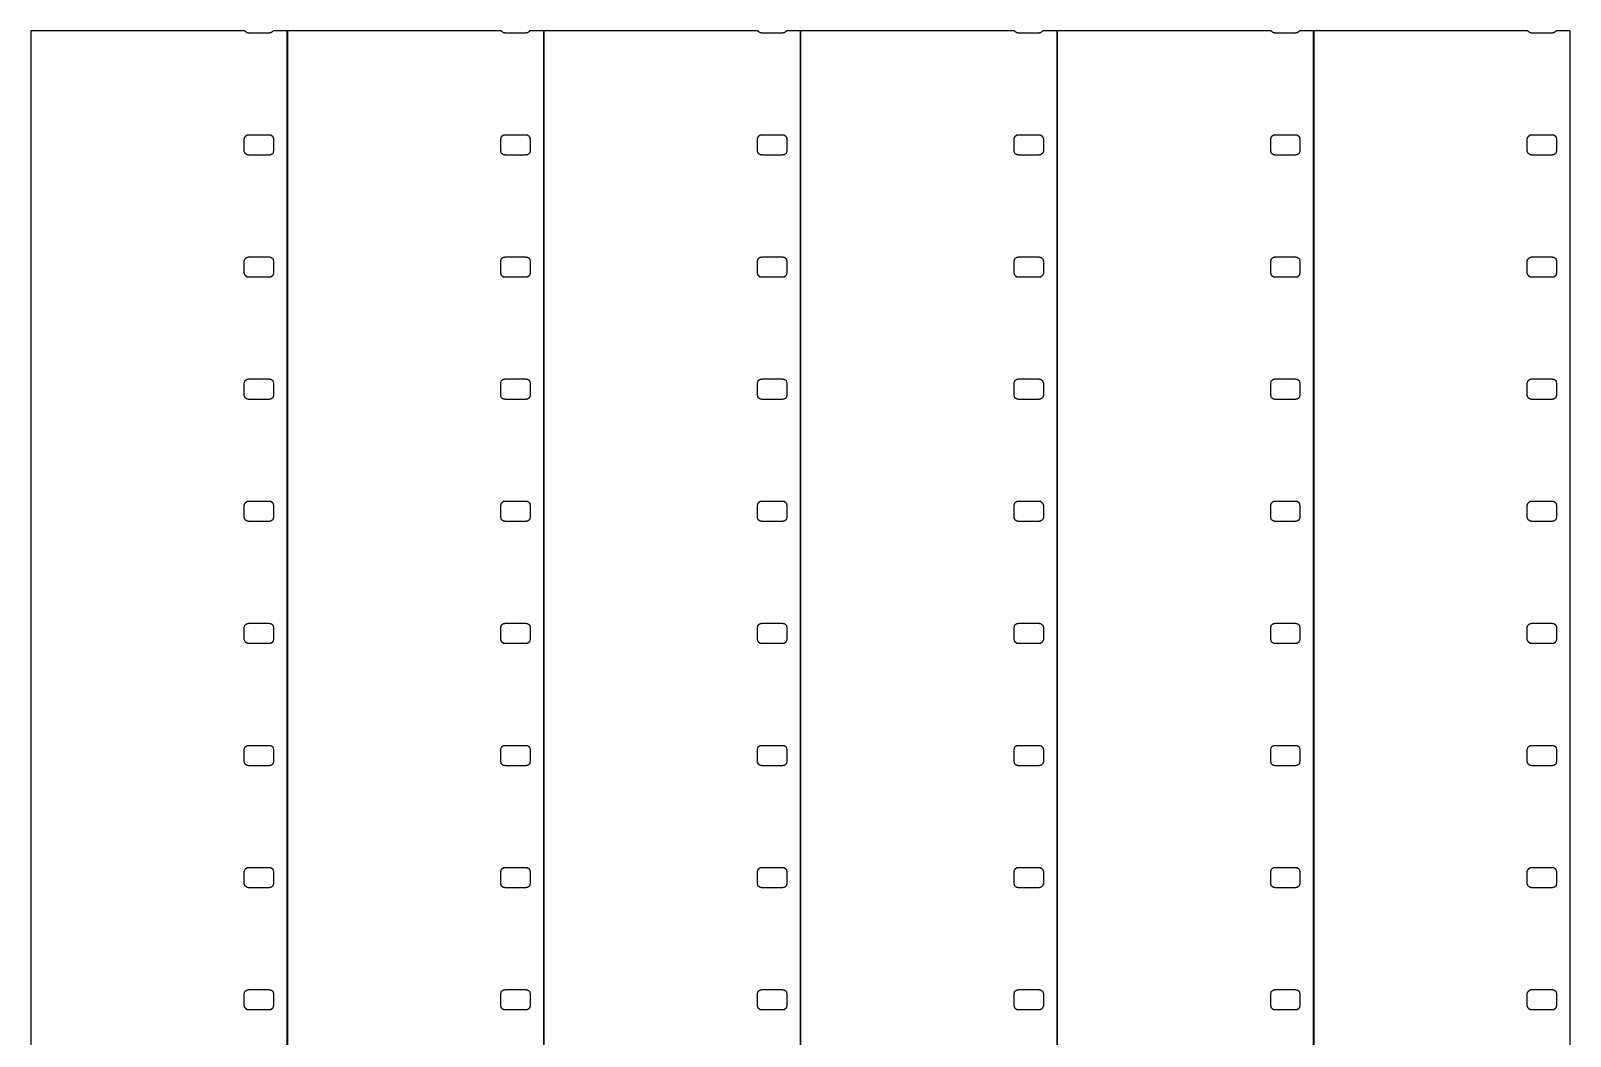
# Model space of a CAD drawing. Header units: metres. Extents: x -8 to 184, y -125 to 125.
# Drawn here: x -8 to 88, y 62.7 to 125.5 of the extents above; entities that cross this region are included whole.
import ezdxf

# ---------------------------------------------------------------- set-up
doc = ezdxf.new("R2010")
doc.units = ezdxf.units.M

msp = doc.modelspace()

# ---------------------------------------------------------------- linework, layer by layer
for p, q in [((5.35674, 125.482), (-8, 125.482)), ((-8, 125.482), (-8, -125.482)), ((5.36874, 125.446), (5.35674, 125.482)), ((5.49374, 125.355), (5.36874, 125.446)), ((5.571, 125.355), (5.49374, 125.355)), ((5.571, 125.342), (5.571, 125.355)), ((6.89999, 125.342), (5.571, 125.342)), ((6.97725, 125.355), (6.89999, 125.355)), ((6.89999, 125.355), (6.89999, 125.342)), ((7.10225, 125.446), (6.97725, 125.355)), ((7.11426, 125.482), (7.10225, 125.446)), ((8, 125.482), (7.11426, 125.482)), ((8, -125.482), (8, 125.482)), ((21.3667, 125.482), (8.00999, 125.482)), ((8.00999, 125.482), (8.00999, -125.482)), ((21.3787, 125.446), (21.3667, 125.482)), ((21.5037, 125.355), (21.3787, 125.446)), ((21.581, 125.355), (21.5037, 125.355)), ((21.581, 125.342), (21.581, 125.355)), ((22.91, 125.342), (21.581, 125.342)), ((22.9872, 125.355), (22.91, 125.355)), ((22.91, 125.355), (22.91, 125.342)), ((23.1122, 125.446), (22.9872, 125.355)), ((23.1243, 125.482), (23.1122, 125.446)), ((24.01, 125.482), (23.1243, 125.482)), ((24.01, -125.482), (24.01, 125.482)), ((37.3767, 125.482), (24.02, 125.482)), ((24.02, 125.482), (24.02, -125.482)), ((37.3887, 125.446), (37.3767, 125.482)), ((37.5137, 125.355), (37.3887, 125.446)), ((37.591, 125.355), (37.5137, 125.355)), ((37.591, 125.342), (37.591, 125.355)), ((38.92, 125.342), (37.591, 125.342)), ((38.9973, 125.355), (38.92, 125.355)), ((38.92, 125.355), (38.92, 125.342)), ((39.1223, 125.446), (38.9973, 125.355)), ((39.1342, 125.482), (39.1223, 125.446)), ((40.02, 125.482), (39.1342, 125.482)), ((40.02, -125.482), (40.02, 125.482)), ((53.3867, 125.482), (40.03, 125.482)), ((40.03, 125.482), (40.03, -125.482)), ((53.3987, 125.446), (53.3867, 125.482)), ((53.5237, 125.355), (53.3987, 125.446)), ((53.601, 125.355), (53.5237, 125.355)), ((53.601, 125.342), (53.601, 125.355)), ((54.93, 125.342), (53.601, 125.342)), ((55.0072, 125.355), (54.93, 125.355)), ((54.93, 125.355), (54.93, 125.342)), ((55.1322, 125.446), (55.0072, 125.355)), ((55.1443, 125.482), (55.1322, 125.446)), ((56.03, 125.482), (55.1443, 125.482)), ((56.03, -125.482), (56.03, 125.482)), ((69.3967, 125.482), (56.04, 125.482)), ((56.04, 125.482), (56.04, -125.482)), ((69.4087, 125.446), (69.3967, 125.482)), ((69.5337, 125.355), (69.4087, 125.446)), ((69.611, 125.355), (69.5337, 125.355)), ((69.611, 125.342), (69.611, 125.355)), ((70.94, 125.342), (69.611, 125.342)), ((71.0172, 125.355), (70.94, 125.355)), ((70.94, 125.355), (70.94, 125.342)), ((71.1422, 125.446), (71.0172, 125.355)), ((71.1543, 125.482), (71.1422, 125.446)), ((72.04, 125.482), (71.1543, 125.482)), ((72.04, -125.482), (72.04, 125.482)), ((85.4067, 125.482), (72.05, 125.482)), ((72.05, 125.482), (72.05, -125.482)), ((85.4187, 125.446), (85.4067, 125.482)), ((85.5437, 125.355), (85.4187, 125.446)), ((85.621, 125.355), (85.5437, 125.355)), ((85.621, 125.342), (85.621, 125.355)), ((86.95, 125.342), (85.621, 125.342)), ((87.0273, 125.355), (86.95, 125.355)), ((86.95, 125.355), (86.95, 125.342)), ((87.1523, 125.446), (87.0273, 125.355)), ((87.1643, 125.482), (87.1523, 125.446)), ((88.05, 125.482), (87.1643, 125.482)), ((88.05, -125.482), (88.05, 125.482)), ((5.321, 118.742), (5.36874, 118.889)), ((5.321, 117.973), (5.321, 118.742)), ((5.36874, 118.889), (5.49374, 118.98)), ((5.49374, 118.98), (5.571, 118.98)), ((5.571, 118.98), (5.571, 118.992)), ((5.571, 118.992), (6.89999, 118.992)), ((6.89999, 118.992), (6.89999, 118.98)), ((6.89999, 118.98), (6.97725, 118.98)), ((6.97725, 118.98), (7.10225, 118.889)), ((7.10225, 118.889), (7.14999, 118.742)), ((7.14999, 118.742), (7.14999, 117.973)), ((21.331, 118.742), (21.3787, 118.889)), ((21.331, 117.973), (21.331, 118.742)), ((21.3787, 118.889), (21.5037, 118.98)), ((21.5037, 118.98), (21.581, 118.98)), ((21.581, 118.98), (21.581, 118.992)), ((21.581, 118.992), (22.91, 118.992)), ((22.91, 118.992), (22.91, 118.98)), ((22.91, 118.98), (22.9872, 118.98)), ((22.9872, 118.98), (23.1122, 118.889)), ((23.1122, 118.889), (23.16, 118.742)), ((23.16, 118.742), (23.16, 117.973)), ((37.341, 118.742), (37.3887, 118.889)), ((37.341, 117.973), (37.341, 118.742)), ((37.3887, 118.889), (37.5137, 118.98)), ((37.5137, 118.98), (37.591, 118.98)), ((37.591, 118.98), (37.591, 118.992)), ((37.591, 118.992), (38.92, 118.992)), ((38.92, 118.992), (38.92, 118.98)), ((38.92, 118.98), (38.9973, 118.98)), ((38.9973, 118.98), (39.1223, 118.889)), ((39.1223, 118.889), (39.17, 118.742)), ((39.17, 118.742), (39.17, 117.973)), ((53.351, 118.742), (53.3987, 118.889)), ((53.351, 117.973), (53.351, 118.742)), ((53.3987, 118.889), (53.5237, 118.98)), ((53.5237, 118.98), (53.601, 118.98)), ((53.601, 118.98), (53.601, 118.992)), ((53.601, 118.992), (54.93, 118.992)), ((54.93, 118.992), (54.93, 118.98)), ((54.93, 118.98), (55.0072, 118.98)), ((55.0072, 118.98), (55.1322, 118.889)), ((55.1322, 118.889), (55.18, 118.742)), ((55.18, 118.742), (55.18, 117.973)), ((69.361, 118.742), (69.4087, 118.889)), ((69.361, 117.973), (69.361, 118.742)), ((69.4087, 118.889), (69.5337, 118.98)), ((69.5337, 118.98), (69.611, 118.98)), ((69.611, 118.98), (69.611, 118.992)), ((69.611, 118.992), (70.94, 118.992)), ((70.94, 118.992), (70.94, 118.98)), ((70.94, 118.98), (71.0172, 118.98)), ((71.0172, 118.98), (71.1422, 118.889)), ((71.1422, 118.889), (71.19, 118.742)), ((71.19, 118.742), (71.19, 117.973)), ((85.371, 118.742), (85.4187, 118.889)), ((85.371, 117.973), (85.371, 118.742)), ((85.4187, 118.889), (85.5437, 118.98)), ((85.5437, 118.98), (85.621, 118.98)), ((85.621, 118.98), (85.621, 118.992)), ((85.621, 118.992), (86.95, 118.992)), ((86.95, 118.992), (86.95, 118.98)), ((86.95, 118.98), (87.0273, 118.98)), ((87.0273, 118.98), (87.1523, 118.889)), ((87.1523, 118.889), (87.2, 118.742)), ((87.2, 118.742), (87.2, 117.973)), ((5.36874, 117.826), (5.321, 117.973)), ((5.49374, 117.735), (5.36874, 117.826)), ((5.571, 117.735), (5.49374, 117.735)), ((5.571, 117.723), (5.571, 117.735)), ((6.89999, 117.723), (5.571, 117.723)), ((6.97725, 117.735), (6.89999, 117.735)), ((6.89999, 117.735), (6.89999, 117.723)), ((7.10225, 117.826), (6.97725, 117.735)), ((7.14999, 117.973), (7.10225, 117.826)), ((21.3787, 117.826), (21.331, 117.973)), ((21.5037, 117.735), (21.3787, 117.826)), ((21.581, 117.735), (21.5037, 117.735)), ((21.581, 117.723), (21.581, 117.735)), ((22.91, 117.723), (21.581, 117.723)), ((22.9872, 117.735), (22.91, 117.735)), ((22.91, 117.735), (22.91, 117.723)), ((23.1122, 117.826), (22.9872, 117.735)), ((23.16, 117.973), (23.1122, 117.826)), ((37.3887, 117.826), (37.341, 117.973)), ((37.5137, 117.735), (37.3887, 117.826)), ((37.591, 117.735), (37.5137, 117.735)), ((37.591, 117.723), (37.591, 117.735)), ((38.92, 117.723), (37.591, 117.723)), ((38.9973, 117.735), (38.92, 117.735)), ((38.92, 117.735), (38.92, 117.723)), ((39.1223, 117.826), (38.9973, 117.735)), ((39.17, 117.973), (39.1223, 117.826)), ((53.3987, 117.826), (53.351, 117.973)), ((53.5237, 117.735), (53.3987, 117.826)), ((53.601, 117.735), (53.5237, 117.735)), ((53.601, 117.723), (53.601, 117.735)), ((54.93, 117.723), (53.601, 117.723)), ((55.0072, 117.735), (54.93, 117.735)), ((54.93, 117.735), (54.93, 117.723)), ((55.1322, 117.826), (55.0072, 117.735)), ((55.18, 117.973), (55.1322, 117.826)), ((69.4087, 117.826), (69.361, 117.973)), ((69.5337, 117.735), (69.4087, 117.826)), ((69.611, 117.735), (69.5337, 117.735)), ((69.611, 117.723), (69.611, 117.735)), ((70.94, 117.723), (69.611, 117.723)), ((71.0172, 117.735), (70.94, 117.735)), ((70.94, 117.735), (70.94, 117.723)), ((71.1422, 117.826), (71.0172, 117.735)), ((71.19, 117.973), (71.1422, 117.826)), ((85.4187, 117.826), (85.371, 117.973)), ((85.5437, 117.735), (85.4187, 117.826)), ((85.621, 117.735), (85.5437, 117.735)), ((85.621, 117.723), (85.621, 117.735)), ((86.95, 117.723), (85.621, 117.723)), ((87.0273, 117.735), (86.95, 117.735)), ((86.95, 117.735), (86.95, 117.723)), ((87.1523, 117.826), (87.0273, 117.735)), ((87.2, 117.973), (87.1523, 117.826)), ((5.321, 111.122), (5.36874, 111.269)), ((5.321, 110.352), (5.321, 111.122)), ((5.36874, 111.269), (5.49374, 111.36)), ((5.49374, 111.36), (5.571, 111.36)), ((5.571, 111.36), (5.571, 111.372)), ((5.571, 111.372), (6.89999, 111.372)), ((6.89999, 111.372), (6.89999, 111.36)), ((6.89999, 111.36), (6.97725, 111.36)), ((6.97725, 111.36), (7.10225, 111.269)), ((7.10225, 111.269), (7.14999, 111.122)), ((7.14999, 111.122), (7.14999, 110.352)), ((21.331, 111.122), (21.3787, 111.269)), ((21.331, 110.352), (21.331, 111.122)), ((21.3787, 111.269), (21.5037, 111.36)), ((21.5037, 111.36), (21.581, 111.36)), ((21.581, 111.36), (21.581, 111.372)), ((21.581, 111.372), (22.91, 111.372)), ((22.91, 111.372), (22.91, 111.36)), ((22.91, 111.36), (22.9872, 111.36)), ((22.9872, 111.36), (23.1122, 111.269)), ((23.1122, 111.269), (23.16, 111.122)), ((23.16, 111.122), (23.16, 110.352)), ((37.341, 111.122), (37.3887, 111.269)), ((37.341, 110.352), (37.341, 111.122)), ((37.3887, 111.269), (37.5137, 111.36)), ((37.5137, 111.36), (37.591, 111.36)), ((37.591, 111.36), (37.591, 111.372)), ((37.591, 111.372), (38.92, 111.372)), ((38.92, 111.372), (38.92, 111.36)), ((38.92, 111.36), (38.9973, 111.36)), ((38.9973, 111.36), (39.1223, 111.269)), ((39.1223, 111.269), (39.17, 111.122)), ((39.17, 111.122), (39.17, 110.352)), ((53.351, 111.122), (53.3987, 111.269)), ((53.351, 110.352), (53.351, 111.122)), ((53.3987, 111.269), (53.5237, 111.36)), ((53.5237, 111.36), (53.601, 111.36)), ((53.601, 111.36), (53.601, 111.372)), ((53.601, 111.372), (54.93, 111.372)), ((54.93, 111.372), (54.93, 111.36)), ((54.93, 111.36), (55.0072, 111.36)), ((55.0072, 111.36), (55.1322, 111.269)), ((55.1322, 111.269), (55.18, 111.122)), ((55.18, 111.122), (55.18, 110.352)), ((69.361, 111.122), (69.4087, 111.269)), ((69.361, 110.352), (69.361, 111.122)), ((69.4087, 111.269), (69.5337, 111.36)), ((69.5337, 111.36), (69.611, 111.36)), ((69.611, 111.36), (69.611, 111.372)), ((69.611, 111.372), (70.94, 111.372)), ((70.94, 111.372), (70.94, 111.36)), ((70.94, 111.36), (71.0172, 111.36)), ((71.0172, 111.36), (71.1422, 111.269)), ((71.1422, 111.269), (71.19, 111.122)), ((71.19, 111.122), (71.19, 110.352)), ((85.371, 111.122), (85.4187, 111.269)), ((85.371, 110.352), (85.371, 111.122)), ((85.4187, 111.269), (85.5437, 111.36)), ((85.5437, 111.36), (85.621, 111.36)), ((85.621, 111.36), (85.621, 111.372)), ((85.621, 111.372), (86.95, 111.372)), ((86.95, 111.372), (86.95, 111.36)), ((86.95, 111.36), (87.0273, 111.36)), ((87.0273, 111.36), (87.1523, 111.269)), ((87.1523, 111.269), (87.2, 111.122)), ((87.2, 111.122), (87.2, 110.352)), ((5.36874, 110.206), (5.321, 110.352)), ((5.49374, 110.115), (5.36874, 110.206)), ((5.571, 110.115), (5.49374, 110.115)), ((5.571, 110.102), (5.571, 110.115)), ((6.89999, 110.102), (5.571, 110.102)), ((6.97725, 110.115), (6.89999, 110.115)), ((6.89999, 110.115), (6.89999, 110.102)), ((7.10225, 110.206), (6.97725, 110.115)), ((7.14999, 110.352), (7.10225, 110.206)), ((21.3787, 110.206), (21.331, 110.352)), ((21.5037, 110.115), (21.3787, 110.206)), ((21.581, 110.115), (21.5037, 110.115)), ((21.581, 110.102), (21.581, 110.115)), ((22.91, 110.102), (21.581, 110.102)), ((22.9872, 110.115), (22.91, 110.115)), ((22.91, 110.115), (22.91, 110.102)), ((23.1122, 110.206), (22.9872, 110.115)), ((23.16, 110.352), (23.1122, 110.206)), ((37.3887, 110.206), (37.341, 110.352)), ((37.5137, 110.115), (37.3887, 110.206)), ((37.591, 110.115), (37.5137, 110.115)), ((37.591, 110.102), (37.591, 110.115)), ((38.92, 110.102), (37.591, 110.102)), ((38.9973, 110.115), (38.92, 110.115)), ((38.92, 110.115), (38.92, 110.102)), ((39.1223, 110.206), (38.9973, 110.115)), ((39.17, 110.352), (39.1223, 110.206)), ((53.3987, 110.206), (53.351, 110.352)), ((53.5237, 110.115), (53.3987, 110.206)), ((53.601, 110.115), (53.5237, 110.115)), ((53.601, 110.102), (53.601, 110.115)), ((54.93, 110.102), (53.601, 110.102)), ((55.0072, 110.115), (54.93, 110.115)), ((54.93, 110.115), (54.93, 110.102)), ((55.1322, 110.206), (55.0072, 110.115)), ((55.18, 110.352), (55.1322, 110.206)), ((69.4087, 110.206), (69.361, 110.352)), ((69.5337, 110.115), (69.4087, 110.206)), ((69.611, 110.115), (69.5337, 110.115)), ((69.611, 110.102), (69.611, 110.115)), ((70.94, 110.102), (69.611, 110.102)), ((71.0172, 110.115), (70.94, 110.115)), ((70.94, 110.115), (70.94, 110.102)), ((71.1422, 110.206), (71.0172, 110.115)), ((71.19, 110.352), (71.1422, 110.206)), ((85.4187, 110.206), (85.371, 110.352)), ((85.5437, 110.115), (85.4187, 110.206)), ((85.621, 110.115), (85.5437, 110.115)), ((85.621, 110.102), (85.621, 110.115)), ((86.95, 110.102), (85.621, 110.102)), ((87.0273, 110.115), (86.95, 110.115)), ((86.95, 110.115), (86.95, 110.102)), ((87.1523, 110.206), (87.0273, 110.115)), ((87.2, 110.352), (87.1523, 110.206)), ((5.36874, 103.649), (5.49374, 103.74)), ((5.49374, 103.74), (5.571, 103.74)), ((5.571, 103.74), (5.571, 103.753)), ((5.571, 103.753), (6.89999, 103.753)), ((6.89999, 103.753), (6.89999, 103.74)), ((6.89999, 103.74), (6.97725, 103.74)), ((6.97725, 103.74), (7.10225, 103.649)), ((21.3787, 103.649), (21.5037, 103.74)), ((21.5037, 103.74), (21.581, 103.74)), ((21.581, 103.74), (21.581, 103.753)), ((21.581, 103.753), (22.91, 103.753)), ((22.91, 103.753), (22.91, 103.74)), ((22.91, 103.74), (22.9872, 103.74)), ((22.9872, 103.74), (23.1122, 103.649)), ((37.3887, 103.649), (37.5137, 103.74)), ((37.5137, 103.74), (37.591, 103.74)), ((37.591, 103.74), (37.591, 103.753)), ((37.591, 103.753), (38.92, 103.753)), ((38.92, 103.753), (38.92, 103.74)), ((38.92, 103.74), (38.9973, 103.74)), ((38.9973, 103.74), (39.1223, 103.649)), ((53.3987, 103.649), (53.5237, 103.74)), ((53.5237, 103.74), (53.601, 103.74)), ((53.601, 103.74), (53.601, 103.753)), ((53.601, 103.753), (54.93, 103.753)), ((54.93, 103.753), (54.93, 103.74)), ((54.93, 103.74), (55.0072, 103.74)), ((55.0072, 103.74), (55.1322, 103.649)), ((69.4087, 103.649), (69.5337, 103.74)), ((69.5337, 103.74), (69.611, 103.74)), ((69.611, 103.74), (69.611, 103.753)), ((69.611, 103.753), (70.94, 103.753)), ((70.94, 103.753), (70.94, 103.74)), ((70.94, 103.74), (71.0172, 103.74)), ((71.0172, 103.74), (71.1422, 103.649)), ((85.4187, 103.649), (85.5437, 103.74)), ((85.5437, 103.74), (85.621, 103.74)), ((85.621, 103.74), (85.621, 103.753)), ((85.621, 103.753), (86.95, 103.753)), ((86.95, 103.753), (86.95, 103.74)), ((86.95, 103.74), (87.0273, 103.74)), ((87.0273, 103.74), (87.1523, 103.649)), ((5.321, 103.503), (5.36874, 103.649)), ((5.321, 102.732), (5.321, 103.503)), ((7.10225, 103.649), (7.14999, 103.503)), ((7.14999, 103.503), (7.14999, 102.732)), ((21.331, 103.503), (21.3787, 103.649)), ((21.331, 102.732), (21.331, 103.503)), ((23.1122, 103.649), (23.16, 103.503)), ((23.16, 103.503), (23.16, 102.732)), ((37.341, 103.503), (37.3887, 103.649)), ((37.341, 102.732), (37.341, 103.503)), ((39.1223, 103.649), (39.17, 103.503)), ((39.17, 103.503), (39.17, 102.732)), ((53.351, 103.503), (53.3987, 103.649)), ((53.351, 102.732), (53.351, 103.503)), ((55.1322, 103.649), (55.18, 103.503)), ((55.18, 103.503), (55.18, 102.732)), ((69.361, 103.503), (69.4087, 103.649)), ((69.361, 102.732), (69.361, 103.503)), ((71.1422, 103.649), (71.19, 103.503)), ((71.19, 103.503), (71.19, 102.732)), ((85.371, 103.503), (85.4187, 103.649)), ((85.371, 102.732), (85.371, 103.503)), ((87.1523, 103.649), (87.2, 103.503)), ((87.2, 103.503), (87.2, 102.732)), ((5.36874, 102.586), (5.321, 102.732)), ((5.49374, 102.495), (5.36874, 102.586)), ((5.571, 102.495), (5.49374, 102.495)), ((5.571, 102.482), (5.571, 102.495)), ((6.89999, 102.482), (5.571, 102.482)), ((6.97725, 102.495), (6.89999, 102.495)), ((6.89999, 102.495), (6.89999, 102.482)), ((7.10225, 102.586), (6.97725, 102.495)), ((7.14999, 102.732), (7.10225, 102.586)), ((21.3787, 102.586), (21.331, 102.732)), ((21.5037, 102.495), (21.3787, 102.586)), ((21.581, 102.495), (21.5037, 102.495)), ((21.581, 102.482), (21.581, 102.495)), ((22.91, 102.482), (21.581, 102.482)), ((22.9872, 102.495), (22.91, 102.495)), ((22.91, 102.495), (22.91, 102.482)), ((23.1122, 102.586), (22.9872, 102.495)), ((23.16, 102.732), (23.1122, 102.586)), ((37.3887, 102.586), (37.341, 102.732)), ((37.5137, 102.495), (37.3887, 102.586)), ((37.591, 102.495), (37.5137, 102.495)), ((37.591, 102.482), (37.591, 102.495)), ((38.92, 102.482), (37.591, 102.482)), ((38.9973, 102.495), (38.92, 102.495)), ((38.92, 102.495), (38.92, 102.482)), ((39.1223, 102.586), (38.9973, 102.495)), ((39.17, 102.732), (39.1223, 102.586)), ((53.3987, 102.586), (53.351, 102.732)), ((53.5237, 102.495), (53.3987, 102.586)), ((53.601, 102.495), (53.5237, 102.495)), ((53.601, 102.482), (53.601, 102.495)), ((54.93, 102.482), (53.601, 102.482)), ((55.0072, 102.495), (54.93, 102.495)), ((54.93, 102.495), (54.93, 102.482)), ((55.1322, 102.586), (55.0072, 102.495)), ((55.18, 102.732), (55.1322, 102.586)), ((69.4087, 102.586), (69.361, 102.732)), ((69.5337, 102.495), (69.4087, 102.586)), ((69.611, 102.495), (69.5337, 102.495)), ((69.611, 102.482), (69.611, 102.495)), ((70.94, 102.482), (69.611, 102.482)), ((71.0172, 102.495), (70.94, 102.495)), ((70.94, 102.495), (70.94, 102.482)), ((71.1422, 102.586), (71.0172, 102.495)), ((71.19, 102.732), (71.1422, 102.586)), ((85.4187, 102.586), (85.371, 102.732)), ((85.5437, 102.495), (85.4187, 102.586)), ((85.621, 102.495), (85.5437, 102.495)), ((85.621, 102.482), (85.621, 102.495)), ((86.95, 102.482), (85.621, 102.482)), ((87.0273, 102.495), (86.95, 102.495)), ((86.95, 102.495), (86.95, 102.482)), ((87.1523, 102.586), (87.0273, 102.495)), ((87.2, 102.732), (87.1523, 102.586)), ((5.36874, 96.0294), (5.49374, 96.1203)), ((5.49374, 96.1203), (5.571, 96.1203)), ((5.571, 96.1203), (5.571, 96.1325)), ((5.571, 96.1325), (6.89999, 96.1325)), ((6.89999, 96.1325), (6.89999, 96.1203)), ((6.89999, 96.1203), (6.97725, 96.1203)), ((6.97725, 96.1203), (7.10225, 96.0294)), ((21.3787, 96.0294), (21.5037, 96.1203)), ((21.5037, 96.1203), (21.581, 96.1203)), ((21.581, 96.1203), (21.581, 96.1325)), ((21.581, 96.1325), (22.91, 96.1325)), ((22.91, 96.1325), (22.91, 96.1203)), ((22.91, 96.1203), (22.9872, 96.1203)), ((22.9872, 96.1203), (23.1122, 96.0294)), ((37.3887, 96.0294), (37.5137, 96.1203)), ((37.5137, 96.1203), (37.591, 96.1203)), ((37.591, 96.1203), (37.591, 96.1325)), ((37.591, 96.1325), (38.92, 96.1325)), ((38.92, 96.1325), (38.92, 96.1203)), ((38.92, 96.1203), (38.9973, 96.1203)), ((38.9973, 96.1203), (39.1223, 96.0294)), ((53.3987, 96.0294), (53.5237, 96.1203)), ((53.5237, 96.1203), (53.601, 96.1203)), ((53.601, 96.1203), (53.601, 96.1325)), ((53.601, 96.1325), (54.93, 96.1325)), ((54.93, 96.1325), (54.93, 96.1203)), ((54.93, 96.1203), (55.0072, 96.1203)), ((55.0072, 96.1203), (55.1322, 96.0294)), ((69.4087, 96.0294), (69.5337, 96.1203)), ((69.5337, 96.1203), (69.611, 96.1203)), ((69.611, 96.1203), (69.611, 96.1325)), ((69.611, 96.1325), (70.94, 96.1325)), ((70.94, 96.1325), (70.94, 96.1203)), ((70.94, 96.1203), (71.0172, 96.1203)), ((71.0172, 96.1203), (71.1422, 96.0294)), ((85.4187, 96.0294), (85.5437, 96.1203)), ((85.5437, 96.1203), (85.621, 96.1203)), ((85.621, 96.1203), (85.621, 96.1325)), ((85.621, 96.1325), (86.95, 96.1325)), ((86.95, 96.1325), (86.95, 96.1203)), ((86.95, 96.1203), (87.0273, 96.1203)), ((87.0273, 96.1203), (87.1523, 96.0294)), ((5.321, 95.8825), (5.36874, 96.0294)), ((5.321, 95.1125), (5.321, 95.8825)), ((5.36874, 94.9655), (5.321, 95.1125)), ((7.10225, 96.0294), (7.14999, 95.8825)), ((7.14999, 95.1125), (7.10225, 94.9655)), ((7.14999, 95.8825), (7.14999, 95.1125)), ((21.331, 95.8825), (21.3787, 96.0294)), ((21.331, 95.1125), (21.331, 95.8825)), ((21.3787, 94.9655), (21.331, 95.1125)), ((23.1122, 96.0294), (23.16, 95.8825)), ((23.16, 95.1125), (23.1122, 94.9655)), ((23.16, 95.8825), (23.16, 95.1125)), ((37.341, 95.8825), (37.3887, 96.0294)), ((37.341, 95.1125), (37.341, 95.8825)), ((37.3887, 94.9655), (37.341, 95.1125)), ((39.1223, 96.0294), (39.17, 95.8825)), ((39.17, 95.1125), (39.1223, 94.9655)), ((39.17, 95.8825), (39.17, 95.1125)), ((53.351, 95.8825), (53.3987, 96.0294)), ((53.351, 95.1125), (53.351, 95.8825)), ((53.3987, 94.9655), (53.351, 95.1125)), ((55.1322, 96.0294), (55.18, 95.8825)), ((55.18, 95.1125), (55.1322, 94.9655)), ((55.18, 95.8825), (55.18, 95.1125)), ((69.361, 95.8825), (69.4087, 96.0294)), ((69.361, 95.1125), (69.361, 95.8825)), ((69.4087, 94.9655), (69.361, 95.1125)), ((71.1422, 96.0294), (71.19, 95.8825)), ((71.19, 95.1125), (71.1422, 94.9655)), ((71.19, 95.8825), (71.19, 95.1125)), ((85.371, 95.8825), (85.4187, 96.0294)), ((85.371, 95.1125), (85.371, 95.8825)), ((85.4187, 94.9655), (85.371, 95.1125)), ((87.1523, 96.0294), (87.2, 95.8825)), ((87.2, 95.1125), (87.1523, 94.9655)), ((87.2, 95.8825), (87.2, 95.1125)), ((5.49374, 94.8747), (5.36874, 94.9655)), ((5.571, 94.8747), (5.49374, 94.8747)), ((5.571, 94.8625), (5.571, 94.8747)), ((6.89999, 94.8625), (5.571, 94.8625)), ((6.97725, 94.8747), (6.89999, 94.8747)), ((6.89999, 94.8747), (6.89999, 94.8625)), ((7.10225, 94.9655), (6.97725, 94.8747)), ((21.5037, 94.8747), (21.3787, 94.9655)), ((21.581, 94.8747), (21.5037, 94.8747)), ((21.581, 94.8625), (21.581, 94.8747)), ((22.91, 94.8625), (21.581, 94.8625)), ((22.9872, 94.8747), (22.91, 94.8747)), ((22.91, 94.8747), (22.91, 94.8625)), ((23.1122, 94.9655), (22.9872, 94.8747)), ((37.5137, 94.8747), (37.3887, 94.9655)), ((37.591, 94.8747), (37.5137, 94.8747)), ((37.591, 94.8625), (37.591, 94.8747)), ((38.92, 94.8625), (37.591, 94.8625)), ((38.9973, 94.8747), (38.92, 94.8747)), ((38.92, 94.8747), (38.92, 94.8625)), ((39.1223, 94.9655), (38.9973, 94.8747)), ((53.5237, 94.8747), (53.3987, 94.9655)), ((53.601, 94.8747), (53.5237, 94.8747)), ((53.601, 94.8625), (53.601, 94.8747)), ((54.93, 94.8625), (53.601, 94.8625)), ((55.0072, 94.8747), (54.93, 94.8747)), ((54.93, 94.8747), (54.93, 94.8625)), ((55.1322, 94.9655), (55.0072, 94.8747)), ((69.5337, 94.8747), (69.4087, 94.9655)), ((69.611, 94.8747), (69.5337, 94.8747)), ((69.611, 94.8625), (69.611, 94.8747)), ((70.94, 94.8625), (69.611, 94.8625)), ((71.0172, 94.8747), (70.94, 94.8747)), ((70.94, 94.8747), (70.94, 94.8625)), ((71.1422, 94.9655), (71.0172, 94.8747)), ((85.5437, 94.8747), (85.4187, 94.9655)), ((85.621, 94.8747), (85.5437, 94.8747)), ((85.621, 94.8625), (85.621, 94.8747)), ((86.95, 94.8625), (85.621, 94.8625)), ((87.0273, 94.8747), (86.95, 94.8747)), ((86.95, 94.8747), (86.95, 94.8625)), ((87.1523, 94.9655), (87.0273, 94.8747)), ((5.321, 88.2625), (5.36874, 88.4094)), ((5.36874, 88.4094), (5.49374, 88.5003)), ((5.49374, 88.5003), (5.571, 88.5003)), ((5.571, 88.5003), (5.571, 88.5125)), ((5.571, 88.5125), (6.89999, 88.5125)), ((6.89999, 88.5125), (6.89999, 88.5003)), ((6.89999, 88.5003), (6.97725, 88.5003)), ((6.97725, 88.5003), (7.10225, 88.4094)), ((7.10225, 88.4094), (7.14999, 88.2625)), ((21.331, 88.2625), (21.3787, 88.4094)), ((21.3787, 88.4094), (21.5037, 88.5003)), ((21.5037, 88.5003), (21.581, 88.5003)), ((21.581, 88.5003), (21.581, 88.5125)), ((21.581, 88.5125), (22.91, 88.5125)), ((22.91, 88.5125), (22.91, 88.5003)), ((22.91, 88.5003), (22.9872, 88.5003)), ((22.9872, 88.5003), (23.1122, 88.4094)), ((23.1122, 88.4094), (23.16, 88.2625)), ((37.341, 88.2625), (37.3887, 88.4094)), ((37.3887, 88.4094), (37.5137, 88.5003)), ((37.5137, 88.5003), (37.591, 88.5003)), ((37.591, 88.5003), (37.591, 88.5125)), ((37.591, 88.5125), (38.92, 88.5125)), ((38.92, 88.5125), (38.92, 88.5003)), ((38.92, 88.5003), (38.9973, 88.5003)), ((38.9973, 88.5003), (39.1223, 88.4094)), ((39.1223, 88.4094), (39.17, 88.2625)), ((53.351, 88.2625), (53.3987, 88.4094)), ((53.3987, 88.4094), (53.5237, 88.5003)), ((53.5237, 88.5003), (53.601, 88.5003)), ((53.601, 88.5003), (53.601, 88.5125)), ((53.601, 88.5125), (54.93, 88.5125)), ((54.93, 88.5125), (54.93, 88.5003)), ((54.93, 88.5003), (55.0072, 88.5003)), ((55.0072, 88.5003), (55.1322, 88.4094)), ((55.1322, 88.4094), (55.18, 88.2625)), ((69.361, 88.2625), (69.4087, 88.4094)), ((69.4087, 88.4094), (69.5337, 88.5003)), ((69.5337, 88.5003), (69.611, 88.5003)), ((69.611, 88.5003), (69.611, 88.5125)), ((69.611, 88.5125), (70.94, 88.5125)), ((70.94, 88.5125), (70.94, 88.5003)), ((70.94, 88.5003), (71.0172, 88.5003)), ((71.0172, 88.5003), (71.1422, 88.4094)), ((71.1422, 88.4094), (71.19, 88.2625)), ((85.371, 88.2625), (85.4187, 88.4094)), ((85.4187, 88.4094), (85.5437, 88.5003)), ((85.5437, 88.5003), (85.621, 88.5003)), ((85.621, 88.5003), (85.621, 88.5125)), ((85.621, 88.5125), (86.95, 88.5125)), ((86.95, 88.5125), (86.95, 88.5003)), ((86.95, 88.5003), (87.0273, 88.5003)), ((87.0273, 88.5003), (87.1523, 88.4094)), ((87.1523, 88.4094), (87.2, 88.2625)), ((5.321, 87.4925), (5.321, 88.2625)), ((5.36874, 87.3456), (5.321, 87.4925)), ((7.14999, 87.4925), (7.10225, 87.3456)), ((7.14999, 88.2625), (7.14999, 87.4925)), ((21.331, 87.4925), (21.331, 88.2625)), ((21.3787, 87.3456), (21.331, 87.4925)), ((23.16, 87.4925), (23.1122, 87.3456)), ((23.16, 88.2625), (23.16, 87.4925)), ((37.341, 87.4925), (37.341, 88.2625)), ((37.3887, 87.3456), (37.341, 87.4925)), ((39.17, 87.4925), (39.1223, 87.3456)), ((39.17, 88.2625), (39.17, 87.4925)), ((53.351, 87.4925), (53.351, 88.2625)), ((53.3987, 87.3456), (53.351, 87.4925)), ((55.18, 87.4925), (55.1322, 87.3456)), ((55.18, 88.2625), (55.18, 87.4925)), ((69.361, 87.4925), (69.361, 88.2625)), ((69.4087, 87.3456), (69.361, 87.4925)), ((71.19, 87.4925), (71.1422, 87.3456)), ((71.19, 88.2625), (71.19, 87.4925)), ((85.371, 87.4925), (85.371, 88.2625)), ((85.4187, 87.3456), (85.371, 87.4925)), ((87.2, 87.4925), (87.1523, 87.3456)), ((87.2, 88.2625), (87.2, 87.4925)), ((5.49374, 87.2547), (5.36874, 87.3456)), ((5.571, 87.2547), (5.49374, 87.2547)), ((5.571, 87.2425), (5.571, 87.2547)), ((6.89999, 87.2425), (5.571, 87.2425)), ((6.97725, 87.2547), (6.89999, 87.2547)), ((6.89999, 87.2547), (6.89999, 87.2425)), ((7.10225, 87.3456), (6.97725, 87.2547)), ((21.5037, 87.2547), (21.3787, 87.3456)), ((21.581, 87.2547), (21.5037, 87.2547)), ((21.581, 87.2425), (21.581, 87.2547)), ((22.91, 87.2425), (21.581, 87.2425)), ((22.9872, 87.2547), (22.91, 87.2547)), ((22.91, 87.2547), (22.91, 87.2425)), ((23.1122, 87.3456), (22.9872, 87.2547)), ((37.5137, 87.2547), (37.3887, 87.3456)), ((37.591, 87.2547), (37.5137, 87.2547)), ((37.591, 87.2425), (37.591, 87.2547)), ((38.92, 87.2425), (37.591, 87.2425)), ((38.9973, 87.2547), (38.92, 87.2547)), ((38.92, 87.2547), (38.92, 87.2425)), ((39.1223, 87.3456), (38.9973, 87.2547)), ((53.5237, 87.2547), (53.3987, 87.3456)), ((53.601, 87.2547), (53.5237, 87.2547)), ((53.601, 87.2425), (53.601, 87.2547)), ((54.93, 87.2425), (53.601, 87.2425)), ((55.0072, 87.2547), (54.93, 87.2547)), ((54.93, 87.2547), (54.93, 87.2425)), ((55.1322, 87.3456), (55.0072, 87.2547)), ((69.5337, 87.2547), (69.4087, 87.3456)), ((69.611, 87.2547), (69.5337, 87.2547)), ((69.611, 87.2425), (69.611, 87.2547)), ((70.94, 87.2425), (69.611, 87.2425)), ((71.0172, 87.2547), (70.94, 87.2547)), ((70.94, 87.2547), (70.94, 87.2425)), ((71.1422, 87.3456), (71.0172, 87.2547)), ((85.5437, 87.2547), (85.4187, 87.3456)), ((85.621, 87.2547), (85.5437, 87.2547)), ((85.621, 87.2425), (85.621, 87.2547)), ((86.95, 87.2425), (85.621, 87.2425)), ((87.0273, 87.2547), (86.95, 87.2547)), ((86.95, 87.2547), (86.95, 87.2425)), ((87.1523, 87.3456), (87.0273, 87.2547)), ((5.321, 80.6425), (5.36874, 80.7894)), ((5.36874, 80.7894), (5.49374, 80.8803)), ((5.49374, 80.8803), (5.571, 80.8803)), ((5.571, 80.8803), (5.571, 80.8925)), ((5.571, 80.8925), (6.89999, 80.8925)), ((6.89999, 80.8925), (6.89999, 80.8803)), ((6.89999, 80.8803), (6.97725, 80.8803)), ((6.97725, 80.8803), (7.10225, 80.7894)), ((7.10225, 80.7894), (7.14999, 80.6425)), ((21.331, 80.6425), (21.3787, 80.7894)), ((21.3787, 80.7894), (21.5037, 80.8803)), ((21.5037, 80.8803), (21.581, 80.8803)), ((21.581, 80.8803), (21.581, 80.8925)), ((21.581, 80.8925), (22.91, 80.8925)), ((22.91, 80.8925), (22.91, 80.8803)), ((22.91, 80.8803), (22.9872, 80.8803)), ((22.9872, 80.8803), (23.1122, 80.7894)), ((23.1122, 80.7894), (23.16, 80.6425)), ((37.341, 80.6425), (37.3887, 80.7894)), ((37.3887, 80.7894), (37.5137, 80.8803)), ((37.5137, 80.8803), (37.591, 80.8803)), ((37.591, 80.8803), (37.591, 80.8925)), ((37.591, 80.8925), (38.92, 80.8925)), ((38.92, 80.8925), (38.92, 80.8803)), ((38.92, 80.8803), (38.9973, 80.8803)), ((38.9973, 80.8803), (39.1223, 80.7894)), ((39.1223, 80.7894), (39.17, 80.6425)), ((53.351, 80.6425), (53.3987, 80.7894)), ((53.3987, 80.7894), (53.5237, 80.8803)), ((53.5237, 80.8803), (53.601, 80.8803)), ((53.601, 80.8803), (53.601, 80.8925)), ((53.601, 80.8925), (54.93, 80.8925)), ((54.93, 80.8925), (54.93, 80.8803)), ((54.93, 80.8803), (55.0072, 80.8803)), ((55.0072, 80.8803), (55.1322, 80.7894)), ((55.1322, 80.7894), (55.18, 80.6425)), ((69.361, 80.6425), (69.4087, 80.7894)), ((69.4087, 80.7894), (69.5337, 80.8803)), ((69.5337, 80.8803), (69.611, 80.8803)), ((69.611, 80.8803), (69.611, 80.8925)), ((69.611, 80.8925), (70.94, 80.8925)), ((70.94, 80.8925), (70.94, 80.8803)), ((70.94, 80.8803), (71.0172, 80.8803)), ((71.0172, 80.8803), (71.1422, 80.7894)), ((71.1422, 80.7894), (71.19, 80.6425)), ((85.371, 80.6425), (85.4187, 80.7894)), ((85.4187, 80.7894), (85.5437, 80.8803)), ((85.5437, 80.8803), (85.621, 80.8803)), ((85.621, 80.8803), (85.621, 80.8925)), ((85.621, 80.8925), (86.95, 80.8925)), ((86.95, 80.8925), (86.95, 80.8803)), ((86.95, 80.8803), (87.0273, 80.8803)), ((87.0273, 80.8803), (87.1523, 80.7894)), ((87.1523, 80.7894), (87.2, 80.6425)), ((5.321, 79.8725), (5.321, 80.6425)), ((5.36874, 79.7256), (5.321, 79.8725)), ((5.49374, 79.6347), (5.36874, 79.7256)), ((7.10225, 79.7256), (6.97725, 79.6347)), ((7.14999, 79.8725), (7.10225, 79.7256)), ((7.14999, 80.6425), (7.14999, 79.8725)), ((21.331, 79.8725), (21.331, 80.6425)), ((21.3787, 79.7256), (21.331, 79.8725)), ((21.5037, 79.6347), (21.3787, 79.7256)), ((23.1122, 79.7256), (22.9872, 79.6347)), ((23.16, 79.8725), (23.1122, 79.7256)), ((23.16, 80.6425), (23.16, 79.8725)), ((37.341, 79.8725), (37.341, 80.6425)), ((37.3887, 79.7256), (37.341, 79.8725)), ((37.5137, 79.6347), (37.3887, 79.7256)), ((39.1223, 79.7256), (38.9973, 79.6347)), ((39.17, 79.8725), (39.1223, 79.7256)), ((39.17, 80.6425), (39.17, 79.8725)), ((53.351, 79.8725), (53.351, 80.6425)), ((53.3987, 79.7256), (53.351, 79.8725)), ((53.5237, 79.6347), (53.3987, 79.7256)), ((55.1322, 79.7256), (55.0072, 79.6347)), ((55.18, 79.8725), (55.1322, 79.7256)), ((55.18, 80.6425), (55.18, 79.8725)), ((69.361, 79.8725), (69.361, 80.6425)), ((69.4087, 79.7256), (69.361, 79.8725)), ((69.5337, 79.6347), (69.4087, 79.7256)), ((71.1422, 79.7256), (71.0172, 79.6347)), ((71.19, 79.8725), (71.1422, 79.7256)), ((71.19, 80.6425), (71.19, 79.8725)), ((85.371, 79.8725), (85.371, 80.6425)), ((85.4187, 79.7256), (85.371, 79.8725)), ((85.5437, 79.6347), (85.4187, 79.7256)), ((87.1523, 79.7256), (87.0273, 79.6347)), ((87.2, 79.8725), (87.1523, 79.7256)), ((87.2, 80.6425), (87.2, 79.8725)), ((5.571, 79.6347), (5.49374, 79.6347)), ((5.571, 79.6225), (5.571, 79.6347)), ((6.89999, 79.6225), (5.571, 79.6225)), ((6.97725, 79.6347), (6.89999, 79.6347)), ((6.89999, 79.6347), (6.89999, 79.6225)), ((21.581, 79.6347), (21.5037, 79.6347)), ((21.581, 79.6225), (21.581, 79.6347)), ((22.91, 79.6225), (21.581, 79.6225)), ((22.9872, 79.6347), (22.91, 79.6347)), ((22.91, 79.6347), (22.91, 79.6225)), ((37.591, 79.6347), (37.5137, 79.6347)), ((37.591, 79.6225), (37.591, 79.6347)), ((38.92, 79.6225), (37.591, 79.6225)), ((38.9973, 79.6347), (38.92, 79.6347)), ((38.92, 79.6347), (38.92, 79.6225)), ((53.601, 79.6347), (53.5237, 79.6347)), ((53.601, 79.6225), (53.601, 79.6347)), ((54.93, 79.6225), (53.601, 79.6225)), ((55.0072, 79.6347), (54.93, 79.6347)), ((54.93, 79.6347), (54.93, 79.6225)), ((69.611, 79.6347), (69.5337, 79.6347)), ((69.611, 79.6225), (69.611, 79.6347)), ((70.94, 79.6225), (69.611, 79.6225)), ((71.0172, 79.6347), (70.94, 79.6347)), ((70.94, 79.6347), (70.94, 79.6225)), ((85.621, 79.6347), (85.5437, 79.6347)), ((85.621, 79.6225), (85.621, 79.6347)), ((86.95, 79.6225), (85.621, 79.6225)), ((87.0273, 79.6347), (86.95, 79.6347)), ((86.95, 79.6347), (86.95, 79.6225)), ((5.321, 73.0225), (5.36874, 73.1694)), ((5.321, 72.2525), (5.321, 73.0225)), ((5.36874, 73.1694), (5.49374, 73.2603)), ((5.49374, 73.2603), (5.571, 73.2603)), ((5.571, 73.2603), (5.571, 73.2725)), ((5.571, 73.2725), (6.89999, 73.2725)), ((6.89999, 73.2725), (6.89999, 73.2603)), ((6.89999, 73.2603), (6.97725, 73.2603)), ((6.97725, 73.2603), (7.10225, 73.1694)), ((7.10225, 73.1694), (7.14999, 73.0225)), ((7.14999, 73.0225), (7.14999, 72.2525)), ((21.331, 73.0225), (21.3787, 73.1694)), ((21.331, 72.2525), (21.331, 73.0225)), ((21.3787, 73.1694), (21.5037, 73.2603)), ((21.5037, 73.2603), (21.581, 73.2603)), ((21.581, 73.2603), (21.581, 73.2725)), ((21.581, 73.2725), (22.91, 73.2725)), ((22.91, 73.2725), (22.91, 73.2603)), ((22.91, 73.2603), (22.9872, 73.2603)), ((22.9872, 73.2603), (23.1122, 73.1694)), ((23.1122, 73.1694), (23.16, 73.0225)), ((23.16, 73.0225), (23.16, 72.2525)), ((37.341, 73.0225), (37.3887, 73.1694)), ((37.341, 72.2525), (37.341, 73.0225)), ((37.3887, 73.1694), (37.5137, 73.2603)), ((37.5137, 73.2603), (37.591, 73.2603)), ((37.591, 73.2603), (37.591, 73.2725)), ((37.591, 73.2725), (38.92, 73.2725)), ((38.92, 73.2725), (38.92, 73.2603)), ((38.92, 73.2603), (38.9973, 73.2603)), ((38.9973, 73.2603), (39.1223, 73.1694)), ((39.1223, 73.1694), (39.17, 73.0225)), ((39.17, 73.0225), (39.17, 72.2525)), ((53.351, 73.0225), (53.3987, 73.1694)), ((53.351, 72.2525), (53.351, 73.0225)), ((53.3987, 73.1694), (53.5237, 73.2603)), ((53.5237, 73.2603), (53.601, 73.2603)), ((53.601, 73.2603), (53.601, 73.2725)), ((53.601, 73.2725), (54.93, 73.2725)), ((54.93, 73.2725), (54.93, 73.2603)), ((54.93, 73.2603), (55.0072, 73.2603)), ((55.0072, 73.2603), (55.1322, 73.1694)), ((55.1322, 73.1694), (55.18, 73.0225)), ((55.18, 73.0225), (55.18, 72.2525)), ((69.361, 73.0225), (69.4087, 73.1694)), ((69.361, 72.2525), (69.361, 73.0225)), ((69.4087, 73.1694), (69.5337, 73.2603)), ((69.5337, 73.2603), (69.611, 73.2603)), ((69.611, 73.2603), (69.611, 73.2725)), ((69.611, 73.2725), (70.94, 73.2725)), ((70.94, 73.2725), (70.94, 73.2603)), ((70.94, 73.2603), (71.0172, 73.2603)), ((71.0172, 73.2603), (71.1422, 73.1694)), ((71.1422, 73.1694), (71.19, 73.0225)), ((71.19, 73.0225), (71.19, 72.2525)), ((85.371, 73.0225), (85.4187, 73.1694)), ((85.371, 72.2525), (85.371, 73.0225)), ((85.4187, 73.1694), (85.5437, 73.2603)), ((85.5437, 73.2603), (85.621, 73.2603)), ((85.621, 73.2603), (85.621, 73.2725)), ((85.621, 73.2725), (86.95, 73.2725)), ((86.95, 73.2725), (86.95, 73.2603)), ((86.95, 73.2603), (87.0273, 73.2603)), ((87.0273, 73.2603), (87.1523, 73.1694)), ((87.1523, 73.1694), (87.2, 73.0225)), ((87.2, 73.0225), (87.2, 72.2525)), ((5.36874, 72.1055), (5.321, 72.2525)), ((5.49374, 72.0147), (5.36874, 72.1055)), ((7.10225, 72.1055), (6.97725, 72.0147)), ((7.14999, 72.2525), (7.10225, 72.1055)), ((21.3787, 72.1055), (21.331, 72.2525)), ((21.5037, 72.0147), (21.3787, 72.1055)), ((23.1122, 72.1055), (22.9872, 72.0147)), ((23.16, 72.2525), (23.1122, 72.1055)), ((37.3887, 72.1055), (37.341, 72.2525)), ((37.5137, 72.0147), (37.3887, 72.1055)), ((39.1223, 72.1055), (38.9973, 72.0147)), ((39.17, 72.2525), (39.1223, 72.1055)), ((53.3987, 72.1055), (53.351, 72.2525)), ((53.5237, 72.0147), (53.3987, 72.1055)), ((55.1322, 72.1055), (55.0072, 72.0147)), ((55.18, 72.2525), (55.1322, 72.1055)), ((69.4087, 72.1055), (69.361, 72.2525)), ((69.5337, 72.0147), (69.4087, 72.1055)), ((71.1422, 72.1055), (71.0172, 72.0147)), ((71.19, 72.2525), (71.1422, 72.1055)), ((85.4187, 72.1055), (85.371, 72.2525)), ((85.5437, 72.0147), (85.4187, 72.1055)), ((87.1523, 72.1055), (87.0273, 72.0147)), ((87.2, 72.2525), (87.1523, 72.1055)), ((5.571, 72.0147), (5.49374, 72.0147)), ((5.571, 72.0025), (5.571, 72.0147)), ((6.89999, 72.0025), (5.571, 72.0025)), ((6.97725, 72.0147), (6.89999, 72.0147)), ((6.89999, 72.0147), (6.89999, 72.0025)), ((21.581, 72.0147), (21.5037, 72.0147)), ((21.581, 72.0025), (21.581, 72.0147)), ((22.91, 72.0025), (21.581, 72.0025)), ((22.9872, 72.0147), (22.91, 72.0147)), ((22.91, 72.0147), (22.91, 72.0025)), ((37.591, 72.0147), (37.5137, 72.0147)), ((37.591, 72.0025), (37.591, 72.0147)), ((38.92, 72.0025), (37.591, 72.0025)), ((38.9973, 72.0147), (38.92, 72.0147)), ((38.92, 72.0147), (38.92, 72.0025)), ((53.601, 72.0147), (53.5237, 72.0147)), ((53.601, 72.0025), (53.601, 72.0147)), ((54.93, 72.0025), (53.601, 72.0025)), ((55.0072, 72.0147), (54.93, 72.0147)), ((54.93, 72.0147), (54.93, 72.0025)), ((69.611, 72.0147), (69.5337, 72.0147)), ((69.611, 72.0025), (69.611, 72.0147)), ((70.94, 72.0025), (69.611, 72.0025)), ((71.0172, 72.0147), (70.94, 72.0147)), ((70.94, 72.0147), (70.94, 72.0025)), ((85.621, 72.0147), (85.5437, 72.0147)), ((85.621, 72.0025), (85.621, 72.0147)), ((86.95, 72.0025), (85.621, 72.0025)), ((87.0273, 72.0147), (86.95, 72.0147)), ((86.95, 72.0147), (86.95, 72.0025)), ((5.321, 65.4025), (5.36874, 65.5494)), ((5.321, 64.6325), (5.321, 65.4025)), ((5.36874, 65.5494), (5.49374, 65.6403)), ((5.49374, 65.6403), (5.571, 65.6403)), ((5.571, 65.6403), (5.571, 65.6525)), ((5.571, 65.6525), (6.89999, 65.6525)), ((6.89999, 65.6525), (6.89999, 65.6403)), ((6.89999, 65.6403), (6.97725, 65.6403)), ((6.97725, 65.6403), (7.10225, 65.5494)), ((7.10225, 65.5494), (7.14999, 65.4025)), ((7.14999, 65.4025), (7.14999, 64.6325)), ((21.331, 65.4025), (21.3787, 65.5494)), ((21.331, 64.6325), (21.331, 65.4025)), ((21.3787, 65.5494), (21.5037, 65.6403)), ((21.5037, 65.6403), (21.581, 65.6403)), ((21.581, 65.6403), (21.581, 65.6525)), ((21.581, 65.6525), (22.91, 65.6525)), ((22.91, 65.6525), (22.91, 65.6403)), ((22.91, 65.6403), (22.9872, 65.6403)), ((22.9872, 65.6403), (23.1122, 65.5494)), ((23.1122, 65.5494), (23.16, 65.4025)), ((23.16, 65.4025), (23.16, 64.6325)), ((37.341, 65.4025), (37.3887, 65.5494)), ((37.341, 64.6325), (37.341, 65.4025)), ((37.3887, 65.5494), (37.5137, 65.6403)), ((37.5137, 65.6403), (37.591, 65.6403)), ((37.591, 65.6403), (37.591, 65.6525)), ((37.591, 65.6525), (38.92, 65.6525)), ((38.92, 65.6525), (38.92, 65.6403)), ((38.92, 65.6403), (38.9973, 65.6403)), ((38.9973, 65.6403), (39.1223, 65.5494)), ((39.1223, 65.5494), (39.17, 65.4025)), ((39.17, 65.4025), (39.17, 64.6325)), ((53.351, 65.4025), (53.3987, 65.5494)), ((53.351, 64.6325), (53.351, 65.4025)), ((53.3987, 65.5494), (53.5237, 65.6403)), ((53.5237, 65.6403), (53.601, 65.6403)), ((53.601, 65.6403), (53.601, 65.6525)), ((53.601, 65.6525), (54.93, 65.6525)), ((54.93, 65.6525), (54.93, 65.6403)), ((54.93, 65.6403), (55.0072, 65.6403)), ((55.0072, 65.6403), (55.1322, 65.5494)), ((55.1322, 65.5494), (55.18, 65.4025)), ((55.18, 65.4025), (55.18, 64.6325)), ((69.361, 65.4025), (69.4087, 65.5494)), ((69.361, 64.6325), (69.361, 65.4025)), ((69.4087, 65.5494), (69.5337, 65.6403)), ((69.5337, 65.6403), (69.611, 65.6403)), ((69.611, 65.6403), (69.611, 65.6525)), ((69.611, 65.6525), (70.94, 65.6525)), ((70.94, 65.6525), (70.94, 65.6403)), ((70.94, 65.6403), (71.0172, 65.6403)), ((71.0172, 65.6403), (71.1422, 65.5494)), ((71.1422, 65.5494), (71.19, 65.4025)), ((71.19, 65.4025), (71.19, 64.6325)), ((85.371, 65.4025), (85.4187, 65.5494)), ((85.371, 64.6325), (85.371, 65.4025)), ((85.4187, 65.5494), (85.5437, 65.6403)), ((85.5437, 65.6403), (85.621, 65.6403)), ((85.621, 65.6403), (85.621, 65.6525)), ((85.621, 65.6525), (86.95, 65.6525)), ((86.95, 65.6525), (86.95, 65.6403)), ((86.95, 65.6403), (87.0273, 65.6403)), ((87.0273, 65.6403), (87.1523, 65.5494)), ((87.1523, 65.5494), (87.2, 65.4025)), ((87.2, 65.4025), (87.2, 64.6325)), ((5.36874, 64.4855), (5.321, 64.6325)), ((5.49374, 64.3947), (5.36874, 64.4855)), ((5.571, 64.3947), (5.49374, 64.3947)), ((5.571, 64.3825), (5.571, 64.3947)), ((6.89999, 64.3825), (5.571, 64.3825)), ((6.97725, 64.3947), (6.89999, 64.3947)), ((6.89999, 64.3947), (6.89999, 64.3825)), ((7.10225, 64.4855), (6.97725, 64.3947)), ((7.14999, 64.6325), (7.10225, 64.4855)), ((21.3787, 64.4855), (21.331, 64.6325)), ((21.5037, 64.3947), (21.3787, 64.4855)), ((21.581, 64.3947), (21.5037, 64.3947)), ((21.581, 64.3825), (21.581, 64.3947)), ((22.91, 64.3825), (21.581, 64.3825)), ((22.9872, 64.3947), (22.91, 64.3947)), ((22.91, 64.3947), (22.91, 64.3825)), ((23.1122, 64.4855), (22.9872, 64.3947)), ((23.16, 64.6325), (23.1122, 64.4855)), ((37.3887, 64.4855), (37.341, 64.6325)), ((37.5137, 64.3947), (37.3887, 64.4855)), ((37.591, 64.3947), (37.5137, 64.3947)), ((37.591, 64.3825), (37.591, 64.3947)), ((38.92, 64.3825), (37.591, 64.3825)), ((38.9973, 64.3947), (38.92, 64.3947)), ((38.92, 64.3947), (38.92, 64.3825)), ((39.1223, 64.4855), (38.9973, 64.3947)), ((39.17, 64.6325), (39.1223, 64.4855)), ((53.3987, 64.4855), (53.351, 64.6325)), ((53.5237, 64.3947), (53.3987, 64.4855)), ((53.601, 64.3947), (53.5237, 64.3947)), ((53.601, 64.3825), (53.601, 64.3947)), ((54.93, 64.3825), (53.601, 64.3825)), ((55.0072, 64.3947), (54.93, 64.3947)), ((54.93, 64.3947), (54.93, 64.3825)), ((55.1322, 64.4855), (55.0072, 64.3947)), ((55.18, 64.6325), (55.1322, 64.4855)), ((69.4087, 64.4855), (69.361, 64.6325)), ((69.5337, 64.3947), (69.4087, 64.4855)), ((69.611, 64.3947), (69.5337, 64.3947)), ((69.611, 64.3825), (69.611, 64.3947)), ((70.94, 64.3825), (69.611, 64.3825)), ((71.0172, 64.3947), (70.94, 64.3947)), ((70.94, 64.3947), (70.94, 64.3825)), ((71.1422, 64.4855), (71.0172, 64.3947)), ((71.19, 64.6325), (71.1422, 64.4855)), ((85.4187, 64.4855), (85.371, 64.6325)), ((85.5437, 64.3947), (85.4187, 64.4855)), ((85.621, 64.3947), (85.5437, 64.3947)), ((85.621, 64.3825), (85.621, 64.3947)), ((86.95, 64.3825), (85.621, 64.3825)), ((87.0273, 64.3947), (86.95, 64.3947)), ((86.95, 64.3947), (86.95, 64.3825)), ((87.1523, 64.4855), (87.0273, 64.3947)), ((87.2, 64.6325), (87.1523, 64.4855))]:
    msp.add_line(p, q)

doc.saveas('drawing.dxf')
